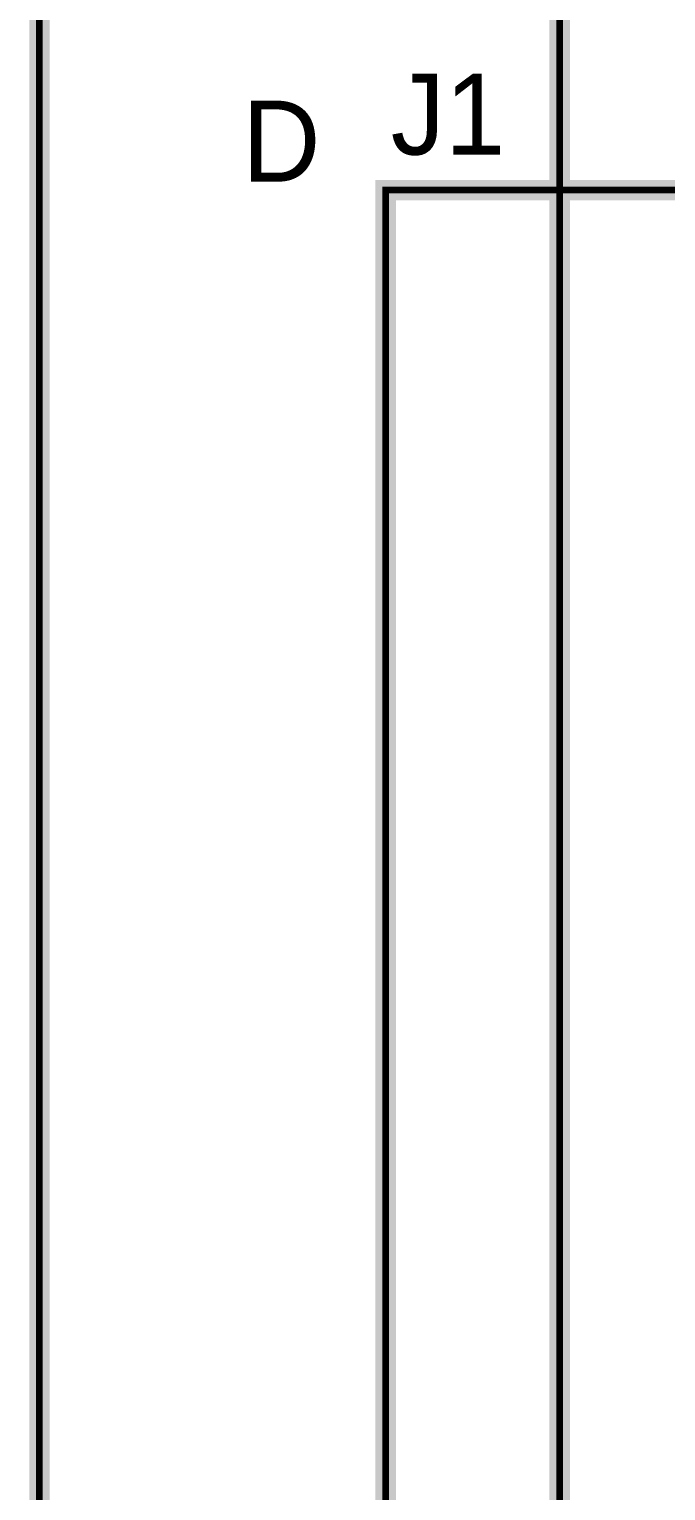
# Model space of a CAD drawing. Header units: inches. Extents: x 0 to 569, y 0 to 432.
# Drawn here: x -0.15 to 9.2, y 166.31 to 187.78 of the extents above; entities that cross this region are included whole.
import ezdxf

# ---------------------------------------------------------------- set-up
doc = ezdxf.new("R2010")
doc.units = ezdxf.units.IN
doc.layers.add('Sheet', color=255, linetype='Continuous')

msp = doc.modelspace()

# ---------------------------------------------------------------- linework, layer by layer
at = {"layer": 'Sheet'}
for points in [[(0, 431.8, 0.3, 0.3, 0), (558.8, 431.8, 0.3, 0.3, 0), (558.8, 0, 0.3, 0.3, 0), (0, 0, 0.3, 0.3, 0), (0, 431.8, 0.3, 0.3, 0)], [(0, 431.8, 0.0991, 0.0991, 0), (0, 0, 0.0991, 0.0991, 0), (558.8, 0, 0.0991, 0.0991, 0), (558.8, 431.8, 0.0991, 0.0991, 0), (0, 431.8, 0.0991, 0.0991, 0), (0, 431.8, 0.0991, 0.0991, 0)], [(7.64, 424.16, 0.3, 0.3, 0), (551.185, 424.16, 0.3, 0.3, 0), (551.185, 7.615, 0.3, 0.3, 0), (7.64, 7.615, 0.3, 0.3, 0), (7.64, 424.16, 0.3, 0.3, 0)], [(7.64, 424.16, 0.0991, 0.0991, 0), (7.64, 7.615, 0.0991, 0.0991, 0), (551.185, 7.615, 0.0991, 0.0991, 0), (551.185, 424.16, 0.0991, 0.0991, 0), (7.64, 424.16, 0.0991, 0.0991, 0), (7.64, 424.16, 0.0991, 0.0991, 0)], [(5.085, 185.415, 0.3, 0.3, 0), (17.785, 185.415, 0.3, 0.3, 0), (17.785, 152.4, 0.3, 0.3, 0), (5.085, 152.4, 0.3, 0.3, 0), (5.085, 185.415, 0.3, 0.3, 0)], [(5.085, 185.415, 0.0991, 0.0991, 0), (5.085, 152.4, 0.0991, 0.0991, 0), (17.785, 152.4, 0.0991, 0.0991, 0), (17.785, 185.415, 0.0991, 0.0991, 0), (5.085, 185.415, 0.0991, 0.0991, 0), (5.085, 185.415, 0.0991, 0.0991, 0)]]:
    msp.add_lwpolyline(points, format="xyseb", close=True, dxfattribs=at)
for points in [[(0, 0.025, 0.3, 0.3, 0), (0, 431.8, 0.3, 0.3, 0)], [(7.64, 7.64, 0.3, 0.3, 0), (7.64, 424.16, 0.3, 0.3, 0)]]:
    msp.add_lwpolyline(points, format="xyseb", dxfattribs=at)

# ---------------------------------------------------------------- texts
for s, height, p in [('J1', 1.1906, (5.159, 185.936)), ('D', 1.191, (2.977, 185.539))]:
    msp.add_text(s, height=height, dxfattribs=at).set_placement(p)

doc.saveas('drawing.dxf')
